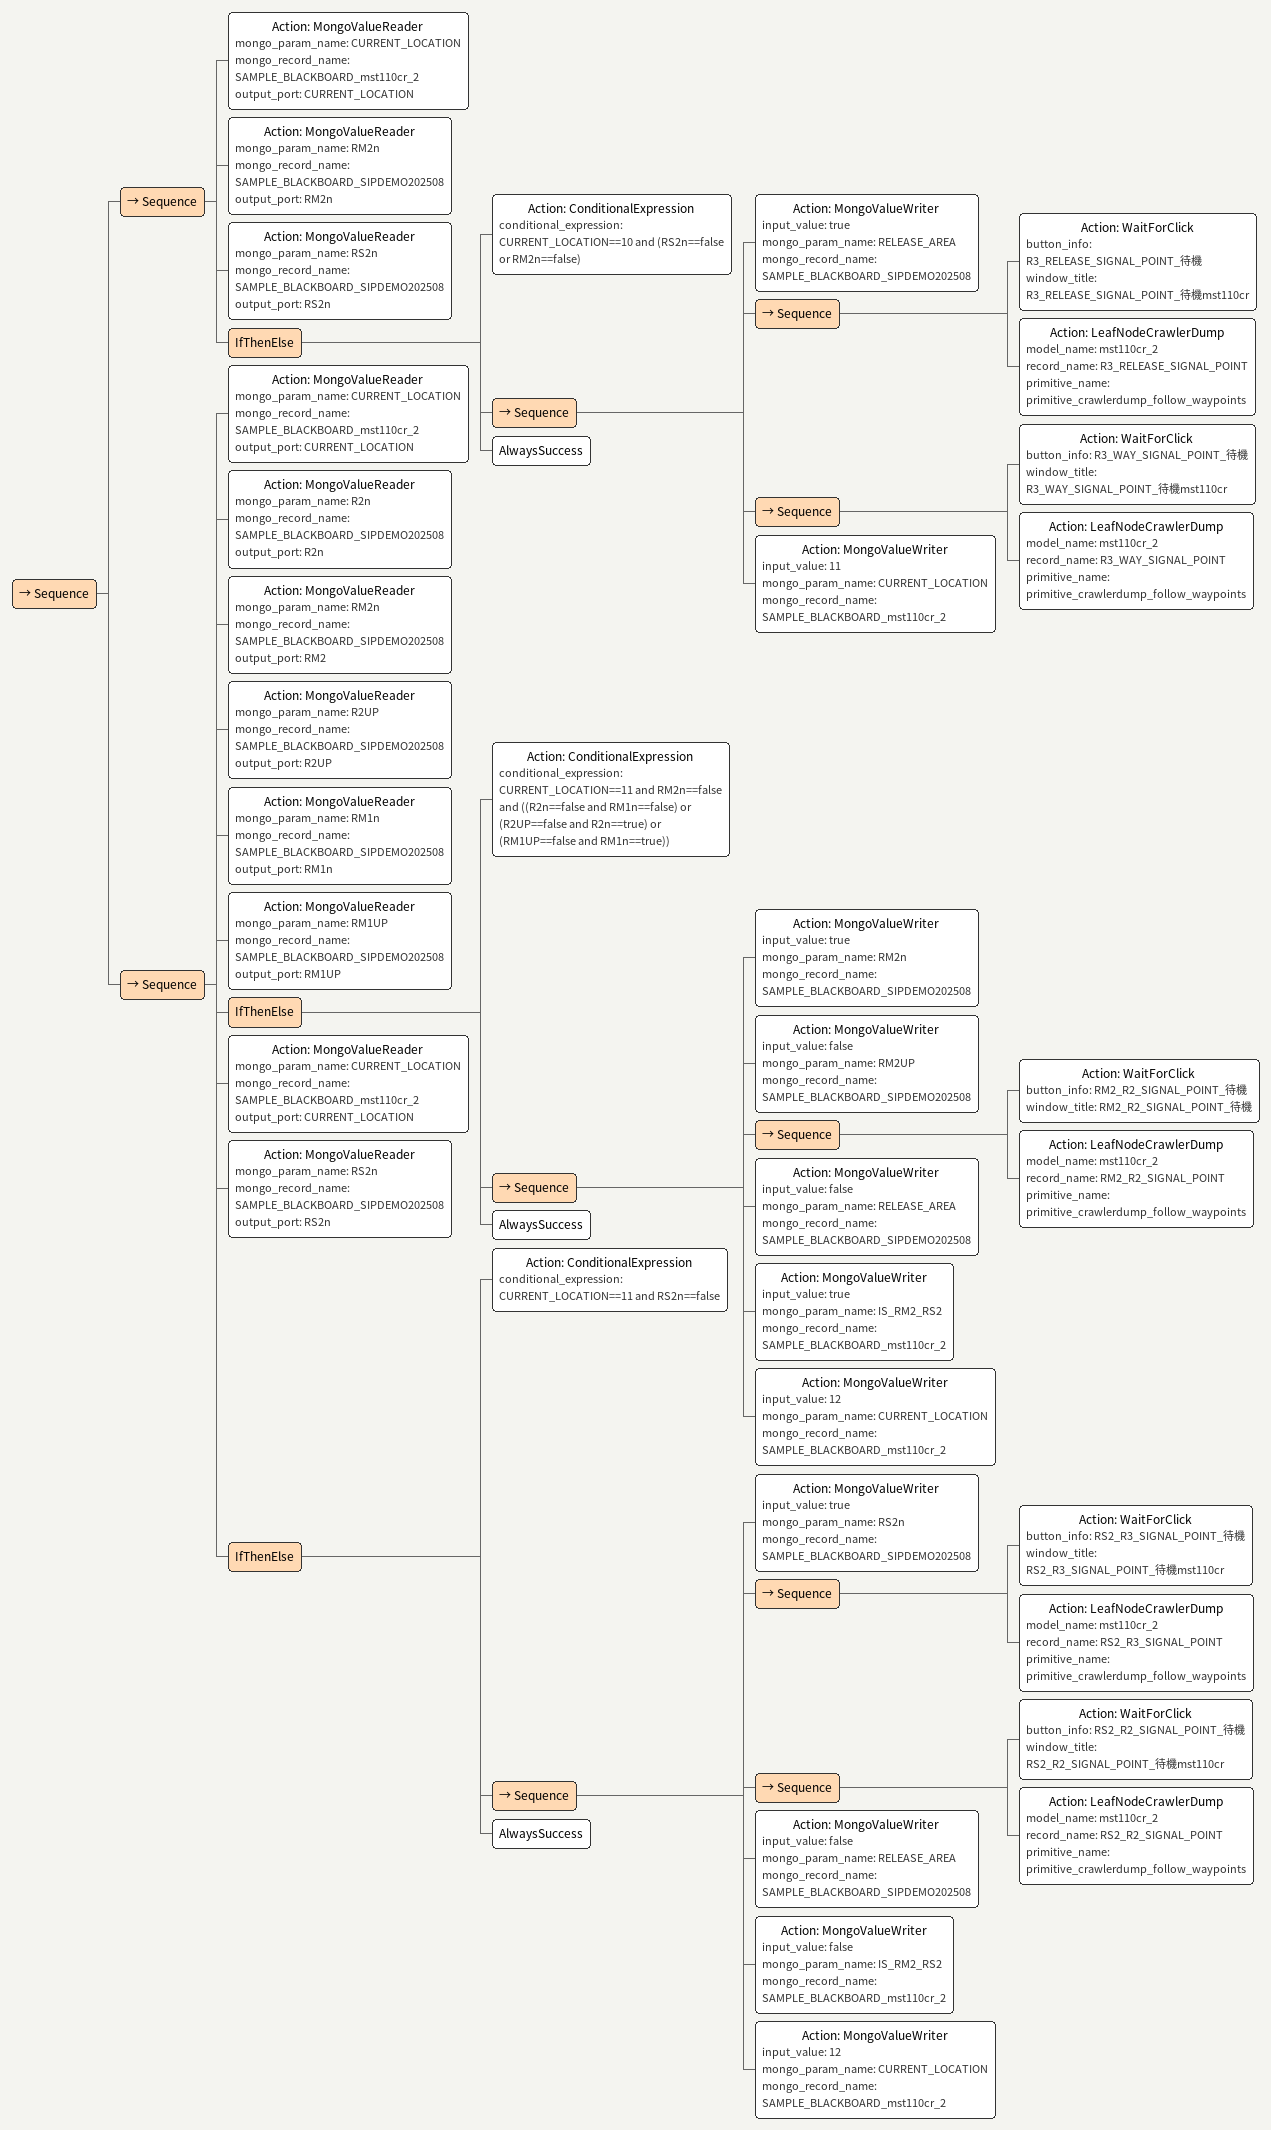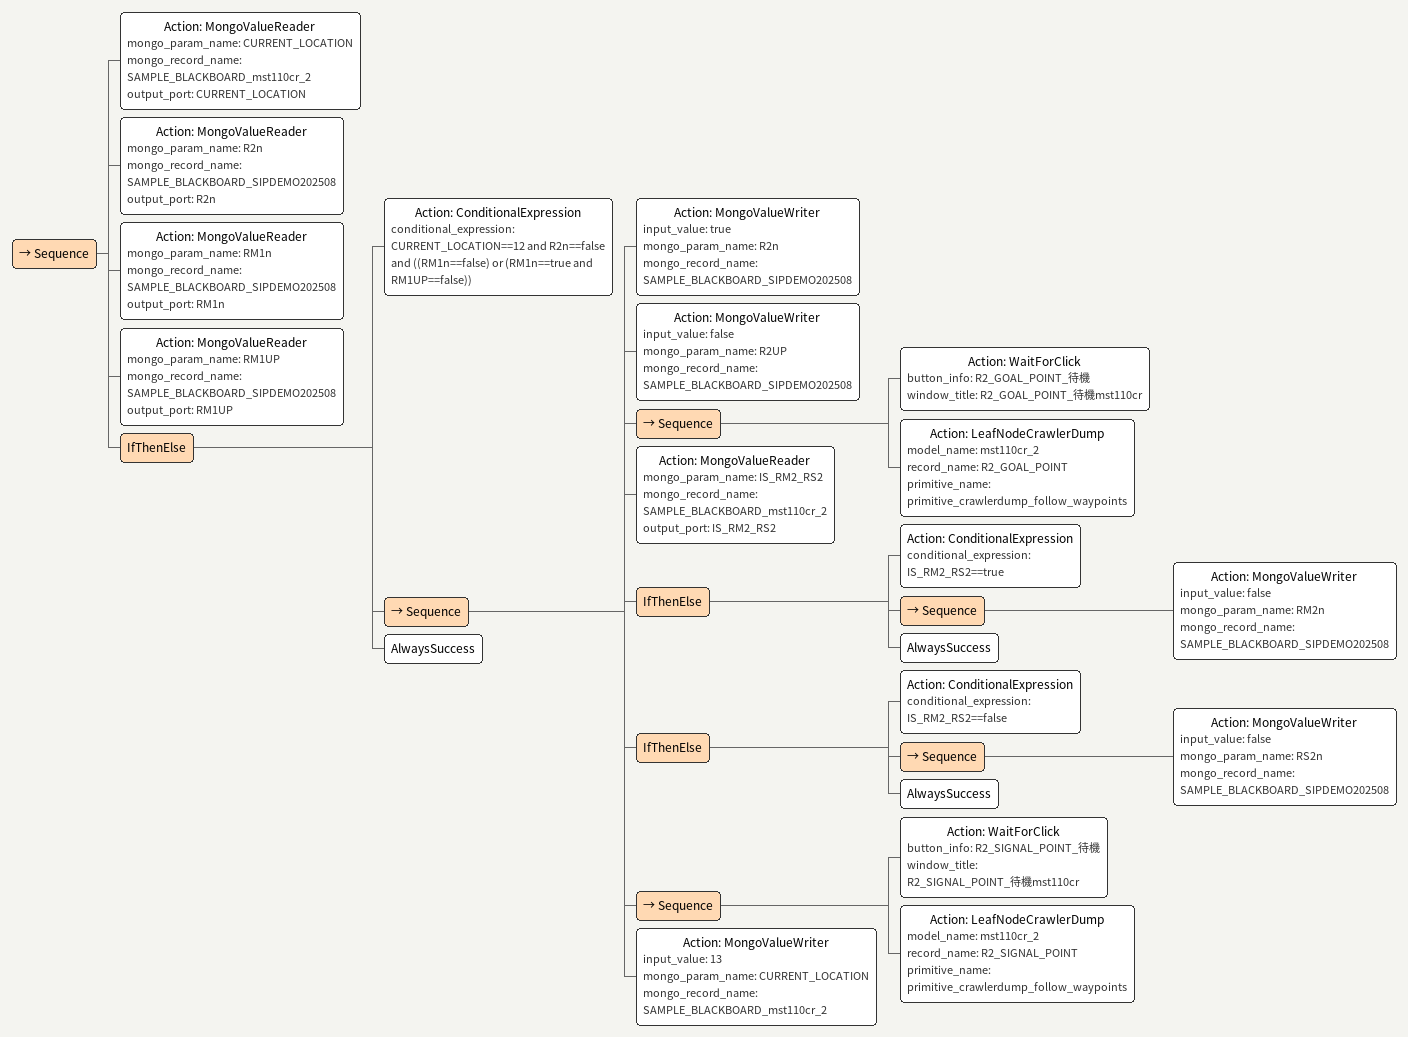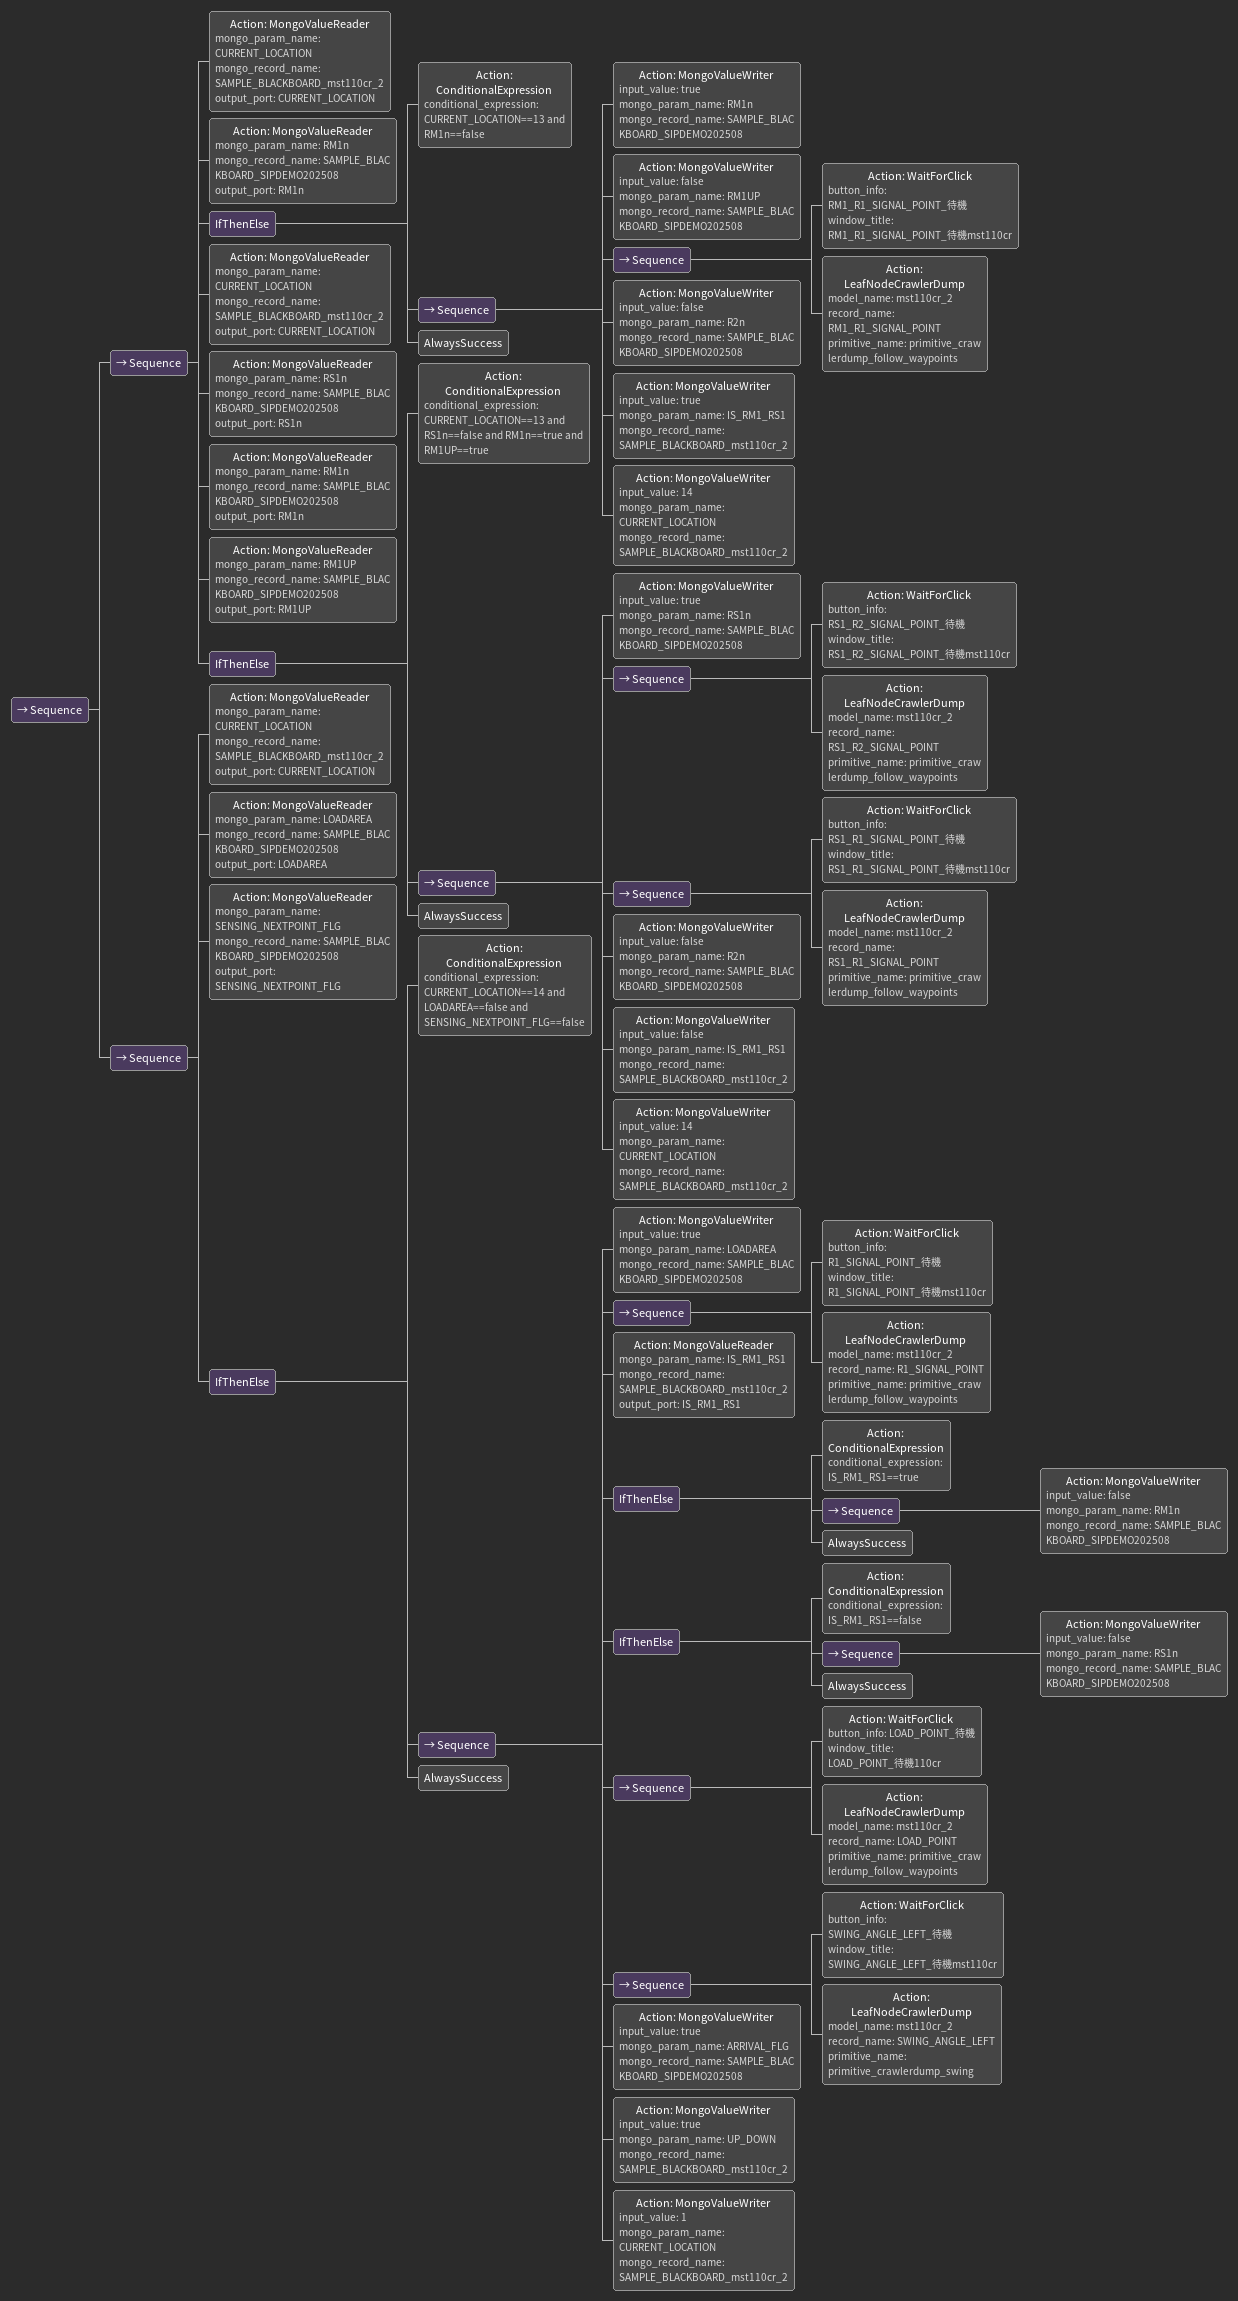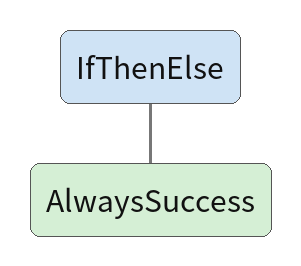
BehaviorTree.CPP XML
<Sequence>
                                        <Sequence>
                                            <Action ID="MongoValueReader" mongo_param_name="CURRENT_LOCATION" mongo_record_name="SAMPLE_BLACKBOARD_mst110cr_2" output_port="CURRENT_LOCATION"/>
                                            <Action ID="MongoValueReader" mongo_param_name="RM2n" mongo_record_name="SAMPLE_BLACKBOARD_SIPDEMO202508" output_port="RM2n"/>
                                            <Action ID="MongoValueReader" mongo_param_name="RS2n" mongo_record_name="SAMPLE_BLACKBOARD_SIPDEMO202508" output_port="RS2n"/>
                                            <IfThenElse>
                                                <Action ID="ConditionalExpression" conditional_expression="CURRENT_LOCATION==10 and 
(RS2n==false or RM2n==false)
"/>
                                                <Sequence>
                                                    <Action ID="MongoValueWriter" input_value="true" mongo_param_name="RELEASE_AREA" mongo_record_name="SAMPLE_BLACKBOARD_SIPDEMO202508"/>
                                                    <Sequence>
                                                        <Action ID="WaitForClick" button_info="R3_RELEASE_SIGNAL_POINT_待機" window_title="R3_RELEASE_SIGNAL_POINT_待機mst110cr"/>
                                                        <Action ID="LeafNodeCrawlerDump" model_name="mst110cr_2" record_name="R3_RELEASE_SIGNAL_POINT" primitive_name="primitive_crawlerdump_follow_waypoints"/>
                                                    </Sequence>
                                                    <Sequence>
                                                        <Action ID="WaitForClick" button_info="R3_WAY_SIGNAL_POINT_待機" window_title="R3_WAY_SIGNAL_POINT_待機mst110cr"/>
                                                        <Action ID="LeafNodeCrawlerDump" model_name="mst110cr_2" record_name="R3_WAY_SIGNAL_POINT" primitive_name="primitive_crawlerdump_follow_waypoints"/>
                                                    </Sequence>
                                                    <Action ID="MongoValueWriter" input_value="11" mongo_param_name="CURRENT_LOCATION" mongo_record_name="SAMPLE_BLACKBOARD_mst110cr_2"/>
                                                </Sequence>
                                                <AlwaysSuccess/>
                                            </IfThenElse>
                                        </Sequence>
                                        <Sequence>
                                            <Action ID="MongoValueReader" mongo_param_name="CURRENT_LOCATION" mongo_record_name="SAMPLE_BLACKBOARD_mst110cr_2" output_port="CURRENT_LOCATION"/>
                                            <Action ID="MongoValueReader" mongo_param_name="R2n" mongo_record_name="SAMPLE_BLACKBOARD_SIPDEMO202508" output_port="R2n"/>
                                            <Action ID="MongoValueReader" mongo_param_name="RM2n" mongo_record_name="SAMPLE_BLACKBOARD_SIPDEMO202508" output_port="RM2"/>
                                            <Action ID="MongoValueReader" mongo_param_name="R2UP" mongo_record_name="SAMPLE_BLACKBOARD_SIPDEMO202508" output_port="R2UP"/>
                                            <Action ID="MongoValueReader" mongo_param_name="RM1n" mongo_record_name="SAMPLE_BLACKBOARD_SIPDEMO202508" output_port="RM1n"/>
                                            <Action ID="MongoValueReader" mongo_param_name="RM1UP" mongo_record_name="SAMPLE_BLACKBOARD_SIPDEMO202508" output_port="RM1UP"/>
                                            <IfThenElse>
                                                <Action ID="ConditionalExpression" conditional_expression="CURRENT_LOCATION==11 and RM2n==false and ((R2n==false and RM1n==false) or (R2UP==false and R2n==true) or (RM1UP==false and RM1n==true))"/>
                                                <Sequence>
                                                    <Action ID="MongoValueWriter" input_value="true" mongo_param_name="RM2n" mongo_record_name="SAMPLE_BLACKBOARD_SIPDEMO202508"/>
                                                    <Action ID="MongoValueWriter" input_value="false" mongo_param_name="RM2UP" mongo_record_name="SAMPLE_BLACKBOARD_SIPDEMO202508"/>
                                                    <Sequence>
                                                        <Action ID="WaitForClick" button_info="RM2_R2_SIGNAL_POINT_待機" window_title="RM2_R2_SIGNAL_POINT_待機"/>
                                                        <Action ID="LeafNodeCrawlerDump" model_name="mst110cr_2" record_name="RM2_R2_SIGNAL_POINT" primitive_name="primitive_crawlerdump_follow_waypoints"/>
                                                    </Sequence>
                                                    <Action ID="MongoValueWriter" input_value="false" mongo_param_name="RELEASE_AREA" mongo_record_name="SAMPLE_BLACKBOARD_SIPDEMO202508"/>
                                                    <Action ID="MongoValueWriter" input_value="true" mongo_param_name="IS_RM2_RS2" mongo_record_name="SAMPLE_BLACKBOARD_mst110cr_2"/>
                                                    <Action ID="MongoValueWriter" input_value="12" mongo_param_name="CURRENT_LOCATION" mongo_record_name="SAMPLE_BLACKBOARD_mst110cr_2"/>
                                                </Sequence>
                                                <AlwaysSuccess/>
                                            </IfThenElse>
                                            <Action ID="MongoValueReader" mongo_param_name="CURRENT_LOCATION" mongo_record_name="SAMPLE_BLACKBOARD_mst110cr_2" output_port="CURRENT_LOCATION"/>
                                            <Action ID="MongoValueReader" mongo_param_name="RS2n" mongo_record_name="SAMPLE_BLACKBOARD_SIPDEMO202508" output_port="RS2n"/>
                                            <IfThenElse>
                                                <Action ID="ConditionalExpression" conditional_expression="CURRENT_LOCATION==11 and RS2n==false"/>
                                                <Sequence>
                                                    <Action ID="MongoValueWriter" input_value="true" mongo_param_name="RS2n" mongo_record_name="SAMPLE_BLACKBOARD_SIPDEMO202508"/>
                                                    <Sequence>
                                                        <Action ID="WaitForClick" button_info="RS2_R3_SIGNAL_POINT_待機" window_title="RS2_R3_SIGNAL_POINT_待機mst110cr"/>
                                                        <Action ID="LeafNodeCrawlerDump" model_name="mst110cr_2" record_name="RS2_R3_SIGNAL_POINT" primitive_name="primitive_crawlerdump_follow_waypoints"/>
                                                    </Sequence>
                                                    <Sequence>
                                                        <Action ID="WaitForClick" button_info="RS2_R2_SIGNAL_POINT_待機" window_title="RS2_R2_SIGNAL_POINT_待機mst110cr"/>
                                                        <Action ID="LeafNodeCrawlerDump" model_name="mst110cr_2" record_name="RS2_R2_SIGNAL_POINT" primitive_name="primitive_crawlerdump_follow_waypoints"/>
                                                    </Sequence>
                                                    <Action ID="MongoValueWriter" input_value="false" mongo_param_name="RELEASE_AREA" mongo_record_name="SAMPLE_BLACKBOARD_SIPDEMO202508"/>
                                                    <Action ID="MongoValueWriter" input_value="false" mongo_param_name="IS_RM2_RS2" mongo_record_name="SAMPLE_BLACKBOARD_mst110cr_2"/>
                                                    <Action ID="MongoValueWriter" input_value="12" mongo_param_name="CURRENT_LOCATION" mongo_record_name="SAMPLE_BLACKBOARD_mst110cr_2"/>
                                                </Sequence>
                                                <AlwaysSuccess/>
                                            </IfThenElse>
                                        </Sequence>
                                    </Sequence>

<Sequence>
    <Action ID="MongoValueReader" mongo_param_name="CURRENT_LOCATION" mongo_record_name="SAMPLE_BLACKBOARD_mst110cr_2" output_port="CURRENT_LOCATION"/>
    <Action ID="MongoValueReader" mongo_param_name="R2n" mongo_record_name="SAMPLE_BLACKBOARD_SIPDEMO202508" output_port="R2n"/>
    <Action ID="MongoValueReader" mongo_param_name="RM1n" mongo_record_name="SAMPLE_BLACKBOARD_SIPDEMO202508" output_port="RM1n"/>
    <Action ID="MongoValueReader" mongo_param_name="RM1UP" mongo_record_name="SAMPLE_BLACKBOARD_SIPDEMO202508" output_port="RM1UP"/>
    <IfThenElse>
        <Action ID="ConditionalExpression" conditional_expression="CURRENT_LOCATION==12 and R2n==false and ((RM1n==false) or (RM1n==true and RM1UP==false))"/>
        <Sequence>
            <Action ID="MongoValueWriter" input_value="true" mongo_param_name="R2n" mongo_record_name="SAMPLE_BLACKBOARD_SIPDEMO202508"/>
            <Action ID="MongoValueWriter" input_value="false" mongo_param_name="R2UP" mongo_record_name="SAMPLE_BLACKBOARD_SIPDEMO202508"/>
            <Sequence>
                <Action ID="WaitForClick" button_info="R2_GOAL_POINT_待機" window_title="R2_GOAL_POINT_待機mst110cr"/>
                <Action ID="LeafNodeCrawlerDump" model_name="mst110cr_2" record_name="R2_GOAL_POINT" primitive_name="primitive_crawlerdump_follow_waypoints"/>
            </Sequence>
            <Action ID="MongoValueReader" mongo_param_name="IS_RM2_RS2" mongo_record_name="SAMPLE_BLACKBOARD_mst110cr_2" output_port="IS_RM2_RS2"/>
            <IfThenElse>
                <Action ID="ConditionalExpression" conditional_expression="IS_RM2_RS2==true"/>
                <Sequence>
                    <Action ID="MongoValueWriter" input_value="false" mongo_param_name="RM2n" mongo_record_name="SAMPLE_BLACKBOARD_SIPDEMO202508"/>
                </Sequence>
                <AlwaysSuccess/>
            </IfThenElse>
            <IfThenElse>
                <Action ID="ConditionalExpression" conditional_expression="IS_RM2_RS2==false"/>
                <Sequence>
                    <Action ID="MongoValueWriter" input_value="false" mongo_param_name="RS2n" mongo_record_name="SAMPLE_BLACKBOARD_SIPDEMO202508"/>
                </Sequence>
                <AlwaysSuccess/>
            </IfThenElse>
            <Sequence>
                <Action ID="WaitForClick" button_info="R2_SIGNAL_POINT_待機" window_title="R2_SIGNAL_POINT_待機mst110cr"/>
                <Action ID="LeafNodeCrawlerDump" model_name="mst110cr_2" record_name="R2_SIGNAL_POINT" primitive_name="primitive_crawlerdump_follow_waypoints"/>
            </Sequence>
            <Action ID="MongoValueWriter" input_value="13" mongo_param_name="CURRENT_LOCATION" mongo_record_name="SAMPLE_BLACKBOARD_mst110cr_2"/>
        </Sequence>
        <AlwaysSuccess/>
    </IfThenElse>
</Sequence>

<Sequence>
    <Sequence>
        <Action ID="MongoValueReader" mongo_param_name="CURRENT_LOCATION" mongo_record_name="SAMPLE_BLACKBOARD_mst110cr_2" output_port="CURRENT_LOCATION"/>
        <Action ID="MongoValueReader" mongo_param_name="RM1n" mongo_record_name="SAMPLE_BLACKBOARD_SIPDEMO202508" output_port="RM1n"/>
        <IfThenElse>
            <Action ID="ConditionalExpression" conditional_expression="CURRENT_LOCATION==13 and RM1n==false"/>
            <Sequence>
                <Action ID="MongoValueWriter" input_value="true" mongo_param_name="RM1n" mongo_record_name="SAMPLE_BLACKBOARD_SIPDEMO202508"/>
                <Action ID="MongoValueWriter" input_value="false" mongo_param_name="RM1UP" mongo_record_name="SAMPLE_BLACKBOARD_SIPDEMO202508"/>
                <Sequence>
                    <Action ID="WaitForClick" button_info="RM1_R1_SIGNAL_POINT_待機" window_title="RM1_R1_SIGNAL_POINT_待機mst110cr"/>
                    <Action ID="LeafNodeCrawlerDump" model_name="mst110cr_2" record_name="RM1_R1_SIGNAL_POINT" primitive_name="primitive_crawlerdump_follow_waypoints"/>
                </Sequence>
                <Action ID="MongoValueWriter" input_value="false" mongo_param_name="R2n" mongo_record_name="SAMPLE_BLACKBOARD_SIPDEMO202508"/>
                <Action ID="MongoValueWriter" input_value="true" mongo_param_name="IS_RM1_RS1" mongo_record_name="SAMPLE_BLACKBOARD_mst110cr_2"/>
                <Action ID="MongoValueWriter" input_value="14" mongo_param_name="CURRENT_LOCATION" mongo_record_name="SAMPLE_BLACKBOARD_mst110cr_2"/>
            </Sequence>
            <AlwaysSuccess/>
        </IfThenElse>
        <Action ID="MongoValueReader" mongo_param_name="CURRENT_LOCATION" mongo_record_name="SAMPLE_BLACKBOARD_mst110cr_2" output_port="CURRENT_LOCATION"/>
        <Action ID="MongoValueReader" mongo_param_name="RS1n" mongo_record_name="SAMPLE_BLACKBOARD_SIPDEMO202508" output_port="RS1n"/>
        <Action ID="MongoValueReader" mongo_param_name="RM1n" mongo_record_name="SAMPLE_BLACKBOARD_SIPDEMO202508" output_port="RM1n"/>
        <Action ID="MongoValueReader" mongo_param_name="RM1UP" mongo_record_name="SAMPLE_BLACKBOARD_SIPDEMO202508" output_port="RM1UP"/>
        <IfThenElse>
            <Action ID="ConditionalExpression" conditional_expression="CURRENT_LOCATION==13 and RS1n==false and RM1n==true and RM1UP==true"/>
            <Sequence>
                <Action ID="MongoValueWriter" input_value="true" mongo_param_name="RS1n" mongo_record_name="SAMPLE_BLACKBOARD_SIPDEMO202508"/>
                <Sequence>
                    <Action ID="WaitForClick" button_info="RS1_R2_SIGNAL_POINT_待機" window_title="RS1_R2_SIGNAL_POINT_待機mst110cr"/>
                    <Action ID="LeafNodeCrawlerDump" model_name="mst110cr_2" record_name="RS1_R2_SIGNAL_POINT" primitive_name="primitive_crawlerdump_follow_waypoints"/>
                </Sequence>
                <Sequence>
                    <Action ID="WaitForClick" button_info="RS1_R1_SIGNAL_POINT_待機" window_title="RS1_R1_SIGNAL_POINT_待機mst110cr"/>
                    <Action ID="LeafNodeCrawlerDump" model_name="mst110cr_2" record_name="RS1_R1_SIGNAL_POINT" primitive_name="primitive_crawlerdump_follow_waypoints"/>
                </Sequence>
                <Action ID="MongoValueWriter" input_value="false" mongo_param_name="R2n" mongo_record_name="SAMPLE_BLACKBOARD_SIPDEMO202508"/>
                <Action ID="MongoValueWriter" input_value="false" mongo_param_name="IS_RM1_RS1" mongo_record_name="SAMPLE_BLACKBOARD_mst110cr_2"/>
                <Action ID="MongoValueWriter" input_value="14" mongo_param_name="CURRENT_LOCATION" mongo_record_name="SAMPLE_BLACKBOARD_mst110cr_2"/>
            </Sequence>
            <AlwaysSuccess/>
        </IfThenElse>
    </Sequence>
    <Sequence>
        <Action ID="MongoValueReader" mongo_param_name="CURRENT_LOCATION" mongo_record_name="SAMPLE_BLACKBOARD_mst110cr_2" output_port="CURRENT_LOCATION"/>
        <Action ID="MongoValueReader" mongo_param_name="LOADAREA" mongo_record_name="SAMPLE_BLACKBOARD_SIPDEMO202508" output_port="LOADAREA"/>
        <Action ID="MongoValueReader" mongo_param_name="SENSING_NEXTPOINT_FLG" mongo_record_name="SAMPLE_BLACKBOARD_SIPDEMO202508" output_port="SENSING_NEXTPOINT_FLG"/>
        <IfThenElse>
            <Action ID="ConditionalExpression" conditional_expression="CURRENT_LOCATION==14 and LOADAREA==false and SENSING_NEXTPOINT_FLG==false"/>
            <Sequence>
                <Action ID="MongoValueWriter" input_value="true" mongo_param_name="LOADAREA" mongo_record_name="SAMPLE_BLACKBOARD_SIPDEMO202508"/>
                <Sequence>
                    <Action ID="WaitForClick" button_info="R1_SIGNAL_POINT_待機" window_title="R1_SIGNAL_POINT_待機mst110cr"/>
                    <Action ID="LeafNodeCrawlerDump" model_name="mst110cr_2" record_name="R1_SIGNAL_POINT" primitive_name="primitive_crawlerdump_follow_waypoints"/>
                </Sequence>
                <Action ID="MongoValueReader" mongo_param_name="IS_RM1_RS1" mongo_record_name="SAMPLE_BLACKBOARD_mst110cr_2" output_port="IS_RM1_RS1"/>
                <IfThenElse>
                    <Action ID="ConditionalExpression" conditional_expression="IS_RM1_RS1==true"/>
                    <Sequence>
                        <Action ID="MongoValueWriter" input_value="false" mongo_param_name="RM1n" mongo_record_name="SAMPLE_BLACKBOARD_SIPDEMO202508"/>
                    </Sequence>
                    <AlwaysSuccess/>
                </IfThenElse>
                <IfThenElse>
                    <Action ID="ConditionalExpression" conditional_expression="IS_RM1_RS1==false"/>
                    <Sequence>
                        <Action ID="MongoValueWriter" input_value="false" mongo_param_name="RS1n" mongo_record_name="SAMPLE_BLACKBOARD_SIPDEMO202508"/>
                    </Sequence>
                    <AlwaysSuccess/>
                </IfThenElse>
                <Sequence>
                    <Action ID="WaitForClick" button_info="LOAD_POINT_待機" window_title="LOAD_POINT_待機110cr"/>
                    <Action ID="LeafNodeCrawlerDump" model_name="mst110cr_2" record_name="LOAD_POINT" primitive_name="primitive_crawlerdump_follow_waypoints"/>
                </Sequence>
                <Sequence>
                    <Action ID="WaitForClick" button_info="SWING_ANGLE_LEFT_待機" window_title="SWING_ANGLE_LEFT_待機mst110cr"/>
                    <Action ID="LeafNodeCrawlerDump" model_name="mst110cr_2" record_name="SWING_ANGLE_LEFT" primitive_name="primitive_crawlerdump_swing"/>
                </Sequence>
                <Action ID="MongoValueWriter" input_value="true" mongo_param_name="ARRIVAL_FLG" mongo_record_name="SAMPLE_BLACKBOARD_SIPDEMO202508"/>
                <Action ID="MongoValueWriter" input_value="true" mongo_param_name="UP_DOWN" mongo_record_name="SAMPLE_BLACKBOARD_mst110cr_2"/>
                <Action ID="MongoValueWriter" input_value="1" mongo_param_name="CURRENT_LOCATION" mongo_record_name="SAMPLE_BLACKBOARD_mst110cr_2"/>
            </Sequence>
            <AlwaysSuccess/>
        </IfThenElse>
    </Sequence>
</Sequence>

<IfThenElse>
    <AlwaysSuccess/>
</IfThenElse>
